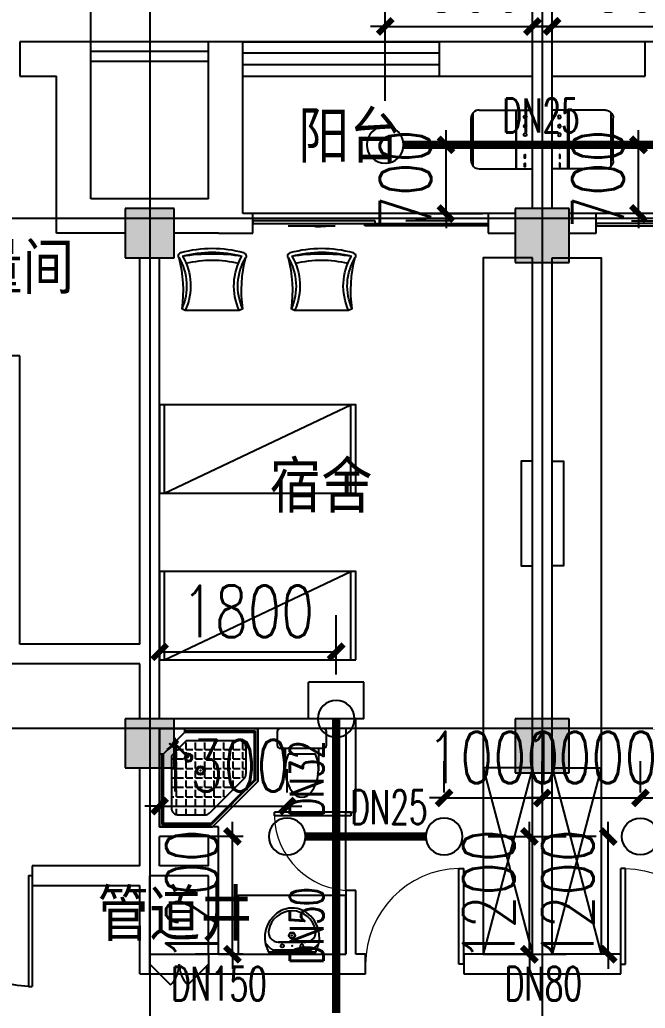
# Model space of a CAD drawing. Extents: x 0 to 2838408, y -923048 to 203859.
# Drawn here: x 2774638 to 2781013, y -199542 to -189467 of the extents above; entities that cross this region are included whole.
import ezdxf

# ---------------------------------------------------------------- set-up
doc = ezdxf.new("R2010")
doc.units = 0
doc.header["$LTSCALE"] = 1000
for name, color, linetype in [('A-Fixt', 81, 'Continuous'), ('CLAYER', 7, 'Continuous'), ('COLUMN', 9, 'Continuous'), ('DOOR_FIRE', 4, 'Continuous'), ('DOTE', 8, 'Continuous'), ('E2-栏杆', 92, 'Continuous'), ('E2-楼梯、坡道', 52, 'Continuous'), ('EQUIP_喷头', 7, 'Continuous'), ('GROUND', 2, 'Continuous'), ('PIPE-喷淋', 6, 'Continuous'), ('PUB_HATCH', 8, 'Continuous'), ('PUB_TEXT', 7, 'Continuous'), ('TEXT_喷淋', 7, 'Continuous'), ('TWT_DIM', 3, 'Continuous'), ('WALL', 9, 'Continuous'), ('WINDOW', 4, 'Continuous'), ('XREF', 8, 'Continuous'), ('洁具', 213, 'Continuous'), ('配景', 3, 'Continuous')]:
    doc.layers.add(name, color=color, linetype=linetype)
doc.styles.add('_TCH_DIM_T3', font='SIMPLEX', dxfattribs={"width": 0.75, "bigfont": 'HZTXT'})
doc.styles.add('_TWT_PIPEDN', font='SIMPLEX', dxfattribs={"width": 0.8, "height": 2.3, "bigfont": 'HZTXT'})
doc.styles.get("Standard").update_dxf_attribs({"font": 'geniso.shx', "bigfont": 'hztxt.shx'})
doc.dimstyles.new('_TWT_ARCH&&150', dxfattribs={"dimtxt": 525, "dimasz": 150, "dimexe": 375, "dimexo": 450, "dimgap": 150, "dimtad": 1, "dimdec": 0, "dimzin": 0, "dimdsep": 46, "dimtxsty": '_TCH_DIM_T3', "dimblk": 'ARCHTICK', "dimcen": 0.09, "dimclrt": 7, "dimazin": 2, "dimtfac": 1, "dimtdec": 0, "dimtix": 1, "dimtmove": 2, "dimatfit": 3, "dimfxl": 1, "dimtolj": 1, "dimtzin": 0, "dimarcsym": 0})

# ---------------------------------------------------------------- blocks, each defined once
blk = doc.blocks.new('1F平面-CAD导入_dwg_Drawing4_t3_dwg_$plan$00001613-474159-1F-927810-1F')
at = {"layer": '洁具'}
for p, q in [((-30, 250), (-170, 250)), ((-200, 170), (-430, 170)), ((-260, -140), (-260, 140)), ((-200, -170), (-200, -220)), ((-170, -250), (-30, -250))]:
    blk.add_line(p, q, dxfattribs=at)
for points in [[(-200, 220), (-200, 170), (-200, -170), (-430, -170)], [(0, -220), (0, 220)]]:
    blk.add_lwpolyline(points, dxfattribs=at)
for centre, radius, start, end in [((-170, 220), 30, 90, 180), ((-30, 220), 30, 0, 90), ((-413, -227), 398, 67.4505, 126.6381), ((-590, 0), 110, 123.4509, 236.5491), ((-413, 227), 398, 233.3619, 292.5495), ((-170, -220), 30, 180, 270), ((-30, -220), 30, 270, 0)]:
    blk.add_arc(centre, radius, start, end, dxfattribs=at)
blk = doc.blocks.new('$lvtry$00000169')
at = {"color": 0}
for p, q in [((259, -36), (259, 0)), ((259, -36), (36, -259)), ((259, -24), (976, -24)), ((259, -36), (964, -36)), ((964, -36), (976, -24)), ((964, -36), (964, -525)), ((976, -24), (976, -530)), ((276, -120), (120, -276)), ((144, -151), (291, -298)), ((151, -144), (298, -291)), ((270, -213), (270, -143)), ((276, -120), (808, -120)), ((366, -213), (366, -143)), ((462, -213), (462, -143)), ((558, -213), (558, -143)), ((655, -213), (655, -143)), ((751, -213), (751, -143)), ((847, -213), (847, -143)), ((880, -192), (880, -460)), ((36, -259), (0, -259)), ((24, -259), (24, -976)), ((36, -259), (36, -964)), ((120, -276), (120, -808)), ((173, -309), (173, -239)), ((183, -213), (205, -213)), ((220, -213), (243, -213)), ((270, -213), (340, -213)), ((270, -263), (270, -239)), ((366, -213), (436, -213)), ((366, -309), (366, -239)), ((462, -213), (532, -213)), ((462, -309), (462, -239)), ((558, -213), (628, -213)), ((558, -309), (558, -239)), ((655, -213), (725, -213)), ((655, -309), (655, -239)), ((751, -213), (821, -213)), ((751, -309), (751, -239)), ((847, -213), (880, -213)), ((847, -309), (847, -239)), ((120, -309), (147, -309)), ((173, -309), (243, -309)), ((173, -405), (173, -335)), ((270, -405), (270, -335)), ((334, -309), (340, -309)), ((366, -309), (436, -309)), ((366, -405), (366, -335)), ((462, -309), (532, -309)), ((462, -405), (462, -335)), ((558, -309), (628, -309)), ((558, -405), (558, -335)), ((655, -309), (725, -309)), ((655, -405), (655, -335)), ((751, -309), (821, -309)), ((751, -405), (751, -335)), ((847, -309), (880, -309)), ((847, -405), (847, -335)), ((120, -405), (147, -405)), ((120, -501), (147, -501)), ((173, -405), (243, -405)), ((173, -501), (173, -431)), ((173, -501), (243, -501)), ((270, -405), (340, -405)), ((270, -501), (270, -431)), ((270, -501), (340, -501)), ((366, -405), (379, -405)), ((366, -501), (366, -431)), ((366, -501), (436, -501)), ((462, -405), (532, -405)), ((462, -501), (462, -431)), ((462, -501), (532, -501)), ((558, -405), (628, -405)), ((558, -501), (558, -431)), ((558, -501), (628, -501)), ((655, -405), (725, -405)), ((655, -501), (655, -431)), ((655, -501), (725, -501)), ((751, -405), (821, -405)), ((751, -501), (751, -431)), ((751, -501), (821, -501)), ((847, -405), (880, -405)), ((847, -501), (847, -431)), ((847, -501), (867, -501)), ((120, -598), (147, -598)), ((173, -598), (173, -528)), ((173, -598), (243, -598)), ((270, -598), (270, -528)), ((270, -598), (340, -598)), ((366, -598), (366, -528)), ((366, -598), (436, -598)), ((462, -598), (462, -528)), ((462, -598), (532, -598)), ((859, -511), (511, -859)), ((964, -525), (525, -964)), ((976, -530), (530, -976)), ((558, -598), (558, -528)), ((558, -598), (628, -598)), ((655, -598), (655, -528)), ((655, -598), (725, -598)), ((751, -598), (751, -528)), ((751, -598), (773, -598)), ((964, -525), (976, -530)), ((120, -694), (147, -694)), ((173, -694), (173, -624)), ((173, -694), (243, -694)), ((270, -694), (270, -624)), ((270, -694), (340, -694)), ((366, -694), (366, -624)), ((366, -694), (436, -694)), ((462, -694), (462, -624)), ((462, -694), (532, -694)), ((558, -694), (558, -624)), ((558, -694), (628, -694)), ((655, -694), (655, -624)), ((655, -694), (676, -694)), ((120, -790), (147, -790)), ((173, -790), (173, -720)), ((173, -790), (243, -790)), ((270, -790), (270, -720)), ((270, -790), (340, -790)), ((366, -790), (366, -720)), ((366, -790), (436, -790)), ((462, -790), (462, -720)), ((462, -790), (532, -790)), ((558, -790), (558, -720)), ((558, -790), (580, -790)), ((173, -878), (173, -816)), ((192, -880), (460, -880)), ((270, -880), (270, -816)), ((366, -880), (366, -816)), ((462, -880), (462, -816)), ((36, -964), (24, -976)), ((24, -976), (530, -976)), ((36, -964), (525, -964)), ((525, -964), (530, -976))]:
    blk.add_line(p, q, dxfattribs=at)
blk.add_lwpolyline([(0, 0), (0, -1000), (540, -1000), (1000, -540), (1000, 0)], close=True)
for points in [[(0, 0), (0, -1000)], [(0, 0), (1000, 0)], [(1000, 0), (1000, -540)], [(136, -190), (148, -178), (132, -162), (121, -174)], [(190, -136), (178, -148), (162, -132), (174, -121)], [(1000, -540), (540, -1000)], [(0, -1000), (540, -1000)]]:
    blk.add_lwpolyline(points, close=True, dxfattribs=at)
for radius in [43.8, 31.1]:
    blk.add_circle((416, -428), radius, dxfattribs=at)
for centre, radius, start, end in [((808, -192), 72, 0, 90), ((296, -296), 40.6, 142.583, 128.4197), ((296, -296), 28.6, 145.828, 125.6599), ((808, -460), 72, 315, 0), ((192, -808), 72, 180, 270), ((460, -808), 72, 270, 315)]:
    blk.add_arc(centre, radius, start, end, dxfattribs=at)
for p in [(103, -156, 0), (156, -102, 0), (416, -428, 0)]:
    blk.add_point(p, dxfattribs=at)
blk = doc.blocks.new('$lvtry$00000178')
at = {"color": 0}
for p, q in [((-238, 0), (238, 0)), ((-214, -36), (-272, -91)), ((-180, -23), (180, -23)), ((216, -37), (268, -91)), ((-142, -105), (140, -105)), ((140, -105), (-142, -105))]:
    blk.add_line(p, q, dxfattribs=at)
blk.add_lwpolyline([(-104, -430, 0.224698), (110, -425, 0.348046), (269, -79), (239, 0), (-241, 0), (-271, -79, 0.356844)], format="xyb", close=True, dxfattribs=at)
for centre, radius in [((-100, -65), 16.3), ((100, -65), 16.3), ((1, -172), 31.6)]:
    blk.add_circle(centre, radius, dxfattribs=at)
at = {"color": 0, "lineweight": 13}
blk.add_circle((1, -172), 23, dxfattribs=at)
at = {"color": 0}
for centre, radius, start, end in [((-180, -73), 50, 90, 133.181), ((180, -73), 50, 44.5607, 90), ((-142, -205), 100, 90, 190.5602), ((140, -205), 100, 349.4398, 90), ((-1, -179), 243, 190.5602, 349.4398)]:
    blk.add_arc(centre, radius, start, end, dxfattribs=at)
for p in [(0, -65), (1, -172)]:
    blk.add_point(p, dxfattribs=at)
blk = doc.blocks.new('A$C70365C93')
at = {"layer": '洁具'}
blk.add_lwpolyline([(-1900, 2300), (-1900, 1700), (-800, 1700), (-800, 2300)], close=True, dxfattribs=at)
blk.add_blockref('$lvtry$00000178', (-1350, 2280), dxfattribs=at)
at = {"layer": '洁具', "rotation": 180}
blk.add_blockref('$lvtry$00000169', (0, 0), dxfattribs=at)
at = {"layer": '洁具', "extrusion": (0, 0, -1), "xscale": -1, "zscale": -1, "rotation": 90}
blk.add_blockref('1F平面-CAD导入_dwg_Drawing4_t3_dwg_$plan$00001613-474159-1F-927810-1F', (1450, 0), dxfattribs=at)
blk = doc.blocks.new('单人床')
at = {"layer": 'A-Fixt'}
for p, q in [((47774, 13973), (48674, 13973)), ((47774, 12073), (48674, 13973)), ((47774, 12073), (48674, 12073))]:
    blk.add_line(p, q, dxfattribs=at)
blk.add_lwpolyline([(47774, 14023), (48674, 14023), (48674, 12023), (47774, 12023), (47774, 14023)], dxfattribs=at)
blk = doc.blocks.new('CH_AP01')
for p, q in [((-311, 17), (-275, 0)), ((-275, 0), (275, 0)), ((275, 0), (311, 17))]:
    blk.add_line(p, q)
for centre, radius, start, end in [((0, -579), 1213, 74.7104, 105.2896), ((-307, 555), 37.8, 100.1859, 202.8359), ((-1658, 202), 1360, 352.1659, 14.4283), ((-824, 250), 563, 335.5038, 31.0903), ((0, -579), 1173, 75.0287, 104.9713), ((0, -1278), 1857, 80.611, 99.389), ((-824, 250), 603, 335.5038, 30.2691), ((0, -579), 1093, 75.8767, 104.1233), ((824, 250), 603, 149.7309, 204.4962), ((824, 250), 563, 148.9097, 204.4962), ((1658, 202), 1360, 165.5717, 187.8341), ((307, 555), 37.8, 337.1641, 79.8141)]:
    blk.add_arc(centre, radius, start, end)
blk = doc.blocks.new('A$C61295E98')
at = {"color": 3}
for p, q in [((544, 598), (0, 598)), ((0, 598), (0, 0)), ((161, 598), (161, 0)), ((170, 0), (170, 598)), ((603, 572), (603, 26)), ((624, 518), (624, 80)), ((544, 0), (0, 0))]:
    blk.add_line(p, q, dxfattribs=at)
for points in [[(82, 540), (75, 540), (75, 577), (82, 577)], [(82, 453), (75, 453), (75, 490), (82, 490)], [(82, 353), (75, 353), (75, 389), (82, 389)]]:
    blk.add_lwpolyline(points, close=True, dxfattribs=at)
for centre in [(74, 250), (74, 164), (74, 71)]:
    blk.add_circle(centre, 15.7, dxfattribs=at)
for centre, start, end in [((544, 518), 360, 90), ((544, 80), 270, 0)]:
    blk.add_arc(centre, 80, start, end, dxfattribs=at)
blk = doc.blocks.new('宿舍')
at = {"layer": 'A-Fixt'}
for p, q in [((47854, 13802), (48354, 15702)), ((48354, 13802), (47854, 15702)), ((47854, 13802), (48354, 13802))]:
    blk.add_line(p, q, dxfattribs=at)
for points in [[(47854, 8602), (48354, 8602), (48354, 15702), (47854, 15702)], [(47854, 10676), (47970, 10676), (47970, 11743), (47854, 11743)]]:
    blk.add_lwpolyline(points, close=True, dxfattribs=at)
at = {"xscale": -1, "rotation": 90}
for p in [(63677, 60475), (63677, 58775)]:
    blk.add_blockref('单人床', p, dxfattribs=at)
at = {"layer": 'A-Fixt', "xscale": -1, "rotation": 180}
for p in [(50002, 9140), (51117, 9140)]:
    blk.add_blockref('CH_AP01', p, dxfattribs=at)
at = {"layer": '配景', "color": 252}
blk.add_blockref('A$C61295E98', (47854, 7097), dxfattribs=at)
blk = doc.blocks.new('$DorLib2D$00000116')
at = {"color": 0}
for p, q in [((-0.5, 0), (-0.146, 0.354)), ((0.5, 0), (0.146, 0.354))]:
    blk.add_line(p, q, dxfattribs=at)
for centre, start, end in [((-0.5, 0), 0, 45), ((0.5, 0), 135, 180)]:
    blk.add_arc(centre, 0.5, start, end, dxfattribs=at)
blk = doc.blocks.new('$WINLIB2D$00000001')
at = {"color": 0}
for points in [[(-0.5, 0.5), (-0.5, -0.5)], [(-0.5, 0.5), (0.5, 0.5)], [(0.5, -0.5), (0.5, 0.5)], [(0.5, 0.1667), (-0.5, 0.1667)], [(0.5, -0.1667), (-0.5, -0.1667)], [(-0.5, -0.5), (0.5, -0.5)]]:
    blk.add_lwpolyline(points, dxfattribs=at)
blk = doc.blocks.new('$DorLib2D$00000131')
at = {"color": 0, "linetype": 'Continuous'}
for p, q in [((0.15, 0.125), (0.2319, 0.1973)), ((0.2319, 0.1973), (0.2319, 0.125)), ((-0.5, 0.125), (-0.5, 0)), ((0.0192, 0.125), (-0.5, 0.125)), ((0.0192, 0), (0.0192, 0.125)), ((0.35, 0.125), (0.15, 0.125)), ((-0.5, 0), (0.0192, 0)), ((-0.024, 0), (0.5, 0)), ((-0.024, -0.125), (-0.024, 0)), ((0.5, 0), (0.5, -0.125)), ((-0.35, -0.125), (-0.15, -0.125)), ((-0.2319, -0.1973), (-0.2319, -0.125)), ((-0.15, -0.125), (-0.2319, -0.1973)), ((0.5, -0.125), (-0.024, -0.125))]:
    blk.add_line(p, q, dxfattribs=at)
blk = doc.blocks.new('$DorLib2D$00000001')
for p, q in [((0.45, 0.975), (0.5, 0.975)), ((0.45, 0), (0.45, 0.975)), ((0.5, 0), (0.5, 0.975)), ((0.5, 0), (0.45, 0))]:
    blk.add_line(p, q)
at = {"lineweight": 13}
blk.add_arc((0.475, 0), 0.975, 91.4693, 180, dxfattribs=at)
blk = doc.blocks.new('$DorLib2D$00000225')
at = {"color": 0}
for p, q in [((0.475, -0.0014), (0.475, 0.7521)), ((0.475, 0.7521), (0.5, 0.7521)), ((0.5, -0.0014), (0.5, 0.7521)), ((-0.5, 0), (-0.5, 0.252)), ((-0.475, 0.252), (-0.5, 0.252)), ((-0.475, 0), (-0.475, 0.252)), ((-0.475, 0), (-0.5, 0)), ((0.475, -0.0014), (0.5, -0.0014))]:
    blk.add_line(p, q, dxfattribs=at)
for centre, radius, start, end in [((0.5046, -0.0019), 0.7546, 92.24927, 179.72377), ((-0.5008, 0.0026), 0.2508, 359.78987, 84.09744)]:
    blk.add_arc(centre, radius, start, end, dxfattribs=at)
blk = doc.blocks.new('1F1')
at = {"layer": 'PUB_HATCH'}
for points in [[(2440166.7, -191392.2), (2439666.7, -191392.2), (2439666.7, -191892.2), (2440166.7, -191892.2)], [(2444191.7, -191392.2), (2443641.7, -191392.2), (2443641.7, -191942.2), (2444191.7, -191942.2)], [(2440166.7, -196592.2), (2439666.7, -196592.2), (2439666.7, -197092.2), (2440166.7, -197092.2)], [(2444191.7, -196592.2), (2443641.7, -196592.2), (2443641.7, -197142.2), (2444191.7, -197142.2)]]:
    blk.add_hatch(color=256, dxfattribs=at).paths.add_polyline_path(points)
at = {"layer": 'COLUMN'}
for p, q in [((2440166.7, -191392.2), (2439666.7, -191392.2)), ((2439666.7, -191392.2), (2439666.7, -191892.2)), ((2440166.7, -191892.2), (2440166.7, -191392.2)), ((2444191.7, -191392.2), (2443641.7, -191392.2)), ((2443641.7, -191392.2), (2443641.7, -191942.2)), ((2444191.7, -191942.2), (2444191.7, -191392.2)), ((2439666.7, -191892.2), (2440166.7, -191892.2)), ((2443641.7, -191942.2), (2444191.7, -191942.2)), ((2440166.7, -196592.2), (2439666.7, -196592.2)), ((2439666.7, -196592.2), (2439666.7, -197092.2)), ((2440166.7, -197092.2), (2440166.7, -196592.2)), ((2444191.7, -196592.2), (2443641.7, -196592.2)), ((2443641.7, -196592.2), (2443641.7, -197142.2)), ((2444191.7, -197142.2), (2444191.7, -196592.2)), ((2439666.7, -197092.2), (2440166.7, -197092.2)), ((2443641.7, -197142.2), (2444191.7, -197142.2))]:
    blk.add_line(p, q, dxfattribs=at)
at = {"layer": 'DOOR_FIRE'}
for p, q in [((2439916.7, -198992.2), (2440516.7, -198992.2)), ((2439916.7, -199192.2), (2440516.7, -199192.2))]:
    blk.add_line(p, q, dxfattribs=at)
at = {"layer": 'DOTE'}
for p, q in [((2439916.7, -187892.2), (2439916.7, -271092.2)), ((2443916.7, -187892.2), (2443916.7, -271092.2)), ((2453916.7, -191492.2), (2343216.7, -191492.2)), ((2453916.7, -196692.2), (2343216.7, -196692.2))]:
    blk.add_line(p, q, dxfattribs=at)
at = {"layer": 'E2-栏杆'}
for points in [[(2440516.7, -189792.2), (2439316.7, -189792.2)], [(2440516.7, -189892.2), (2439316.7, -189892.2)]]:
    blk.add_lwpolyline(points, dxfattribs=at)
at = {"layer": 'E2-楼梯、坡道'}
blk.add_lwpolyline([(2439316.7, -189692.2), (2439316.7, -188192.2), (2436359.3, -188192.2), (2436359.3, -189692.2)], dxfattribs=at)
at = {"layer": 'GROUND'}
for p, q in [((2439316.7, -189692.2), (2439316.7, -188492.2)), ((2452116.7, -189692.2), (2439316.7, -189692.2))]:
    blk.add_line(p, q, dxfattribs=at)
at = {"layer": 'WALL'}
for p, q in [((2439316.7, -189692.2), (2438591.7, -189692.2)), ((2438591.7, -189692.2), (2438591.7, -190042.2)), ((2439316.7, -191292.2), (2439316.7, -189692.2)), ((2440866.7, -189692.2), (2440516.7, -189692.2)), ((2440516.7, -191292.2), (2440516.7, -189692.2)), ((2440866.7, -190042.2), (2440866.7, -189692.2)), ((2443916.7, -189692.2), (2442866.7, -189692.2)), ((2442866.7, -189692.2), (2442866.7, -190042.2)), ((2444966.7, -189692.2), (2443916.7, -189692.2)), ((2444966.7, -190042.2), (2444966.7, -189692.2)), ((2438591.7, -190042.2), (2438966.7, -190042.2)), ((2438966.7, -191642.2), (2438966.7, -190042.2)), ((2440866.7, -191442.2), (2440866.7, -190042.2)), ((2442866.7, -190042.2), (2443816.7, -190042.2)), ((2443816.7, -191392.2), (2443816.7, -190042.2)), ((2444016.7, -190042.2), (2444966.7, -190042.2)), ((2444016.7, -191392.2), (2444016.7, -190042.2)), ((2439916.7, -191292.2), (2439316.7, -191292.2)), ((2440516.7, -191292.2), (2439916.7, -191292.2)), ((2440966.7, -191442.2), (2440866.7, -191442.2)), ((2440966.7, -191642.2), (2440966.7, -191442.2)), ((2443641.7, -191442.2), (2443366.7, -191442.2)), ((2443366.7, -191442.2), (2443366.7, -191642.2)), ((2444466.7, -191442.2), (2444191.7, -191442.2)), ((2444466.7, -191642.2), (2444466.7, -191442.2)), ((2439666.7, -191642.2), (2438966.7, -191642.2)), ((2440616.7, -191642.2), (2440166.7, -191642.2)), ((2440616.7, -191642.2), (2440966.7, -191642.2)), ((2443366.7, -191642.2), (2443641.7, -191642.2)), ((2444191.7, -191642.2), (2444466.7, -191642.2)), ((2439816.7, -195832.2), (2439816.7, -191892.2)), ((2440016.7, -195932.2), (2440016.7, -191892.2)), ((2443816.7, -196592.2), (2443816.7, -191942.2)), ((2444016.7, -196592.2), (2444016.7, -191942.2)), ((2438591.7, -192892.2), (2436966.7, -192892.2)), ((2438591.7, -195832.2), (2438591.7, -192892.2)), ((2439816.7, -195832.2), (2438591.7, -195832.2)), ((2440016.7, -196592.2), (2440016.7, -195932.2)), ((2439816.7, -196032.2), (2438391.7, -196032.2)), ((2439816.7, -196592.2), (2439816.7, -196032.2)), ((2442016.7, -196592.2), (2440166.7, -196592.2)), ((2442016.7, -197542.2), (2442016.7, -196592.2)), ((2441916.7, -196692.2), (2440166.7, -196692.2)), ((2441916.7, -196692.2), (2441916.7, -197542.2)), ((2439816.7, -197792.2), (2439816.7, -197092.2)), ((2440016.7, -197692.2), (2440016.7, -197092.2)), ((2443816.7, -198992.2), (2443816.7, -197142.2)), ((2444016.7, -198992.2), (2444016.7, -197142.2)), ((2441916.7, -197542.2), (2442016.7, -197542.2)), ((2440616.7, -197692.2), (2440016.7, -197692.2)), ((2440616.7, -198192.2), (2440616.7, -197692.2)), ((2439816.7, -198092.2), (2439816.7, -197792.2)), ((2440016.7, -198092.2), (2440016.7, -197792.2)), ((2440516.7, -197792.2), (2440016.7, -197792.2)), ((2440516.7, -198092.2), (2440516.7, -197792.2)), ((2439816.7, -198092.2), (2438716.7, -198092.2)), ((2438716.7, -198092.2), (2438716.7, -198292.2)), ((2440516.7, -198092.2), (2440016.7, -198092.2)), ((2439916.7, -198992.2), (2439916.7, -198192.2)), ((2440516.7, -198192.2), (2439916.7, -198192.2)), ((2440516.7, -198992.2), (2440516.7, -198192.2)), ((2440616.7, -198992.2), (2440616.7, -198192.2)), ((2438716.7, -198292.2), (2439816.7, -198292.2)), ((2439816.7, -199192.2), (2439816.7, -198292.2)), ((2442016.7, -198342.2), (2441916.7, -198342.2)), ((2441916.7, -198342.2), (2441916.7, -198992.2)), ((2442016.7, -198992.2), (2442016.7, -198342.2)), ((2439916.7, -199192.2), (2439916.7, -198992.2)), ((2440516.7, -198992.2), (2440516.7, -199192.2)), ((2440616.7, -198992.2), (2441916.7, -198992.2)), ((2442116.7, -198992.2), (2442016.7, -198992.2)), ((2442116.7, -199192.2), (2442116.7, -198992.2)), ((2443816.7, -198992.2), (2443116.7, -198992.2)), ((2443116.7, -198992.2), (2443116.7, -199192.2)), ((2444716.7, -198992.2), (2444016.7, -198992.2)), ((2444716.7, -199192.2), (2444716.7, -198992.2)), ((2439816.7, -199192.2), (2439916.7, -199192.2)), ((2440516.7, -199192.2), (2440616.7, -199192.2)), ((2440616.7, -199192.2), (2442016.7, -199192.2)), ((2442016.7, -199192.2), (2442116.7, -199192.2)), ((2443116.7, -199192.2), (2443916.7, -199192.2)), ((2443916.7, -199192.2), (2444716.7, -199192.2))]:
    blk.add_line(p, q, dxfattribs=at)
at = {"layer": 'WINDOW'}
for p, q in [((2443366.7, -191442.2), (2440966.7, -191442.2)), ((2446866.7, -191442.2), (2444466.7, -191442.2)), ((2441916.7, -198342.2), (2441916.7, -197542.2))]:
    blk.add_line(p, q, dxfattribs=at)
at = {"rotation": 180}
for name, p in [('宿舍', (2491670.6, -183290.5)), ('A$C70365C93', (2440016.7, -196692.2))]:
    blk.add_blockref(name, p, dxfattribs=at)
at = {"xscale": -1, "rotation": 180}
blk.add_blockref('宿舍', (2396162.9, -183290.5), dxfattribs=at)
at = {"layer": 'DOOR_FIRE', "xscale": -1500, "yscale": 1500, "zscale": 200, "rotation": 180}
blk.add_blockref('$DorLib2D$00000225', (2437966.7, -198192.2), dxfattribs=at)
at = {"layer": 'DOOR_FIRE', "xscale": -600, "yscale": -600, "zscale": 200}
blk.add_blockref('$DorLib2D$00000116', (2440216.7, -199092.2), dxfattribs=at)
at = {"layer": 'WINDOW'}
for name, p, xscale, yscale, zscale, rotation in [('$WINLIB2D$00000001', (2441866.7, -189867.2), -2000, 350, -2000, 180), ('$DorLib2D$00000131', (2442166.7, -191542.2), -2400, -200, -2400, 180), ('$DorLib2D$00000131', (2445666.7, -191542.2), 2400, -200, 2400, 180), ('$DorLib2D$00000001', (2441966.7, -197942.2), 800, 800, 800, 90)]:
    blk.add_blockref(name, p, dxfattribs=dict(at, xscale=xscale, yscale=yscale, zscale=zscale, rotation=rotation))
at = {"layer": 'WINDOW', "yscale": 1000}
for p, xscale, zscale in [((2442616.7, -199092.2), 1000, 1000), ((2445216.7, -199092.2), -1000, -1000)]:
    blk.add_blockref('$DorLib2D$00000001', p, dxfattribs=dict(at, xscale=xscale, zscale=zscale))
at = {"layer": 'CLAYER'}
for s, p in [('热计量间', (2437044.6, -192262.4)), ('管道井', (2439384.2, -198855.2))]:
    blk.add_text(s, height=525, dxfattribs=at).set_placement(p)
at = {"layer": 'PUB_TEXT'}
for s, p in [('阳台', (2441427.8, -190924.1)), ('宿舍', (2441137.9, -194491.9))]:
    blk.add_text(s, height=525, dxfattribs=at).set_placement(p)
blk = doc.blocks.new('_ArchTick')
at = {"color": 0, "linetype": 'ByBlock', "const_width": 0.4}
blk.add_lwpolyline([(-0.5, -0.5), (0.5, 0.5)], dxfattribs=at)
blk = doc.blocks.new('*D1282')
at = {"layer": 'Defpoints', "color": 0, "linetype": 'ByBlock', "transparency": 16777216}
for p in [(2777363, -197482), (2776063, -197792), (2777363, -197792)]:
    blk.add_point(p, dxfattribs=at)
at = {"layer": 'TWT_DIM', "color": 0, "linetype": 'ByBlock', "lineweight": -2, "transparency": 16777216}
for p, q in [((2776063, -197342), (2776063, -197107)), ((2777363, -197342), (2777363, -197107)), ((2776063, -197482), (2775913, -197482)), ((2776063, -197482), (2777363, -197482)), ((2777363, -197482), (2777513, -197482))]:
    blk.add_line(p, q, dxfattribs=at)
at = {"layer": 'TWT_DIM', "color": 0, "linetype": 'ByBlock', "lineweight": -2, "transparency": 16777216, "xscale": 150, "yscale": 150, "zscale": 150}
blk.add_blockref('_ArchTick', (2776063, -197482), dxfattribs=at)
at = {"layer": 'TWT_DIM', "color": 0, "linetype": 'ByBlock', "lineweight": -2, "transparency": 16777216, "xscale": 150, "yscale": 150, "zscale": 150, "rotation": 180}
blk.add_blockref('_ArchTick', (2777363, -197482), dxfattribs=at)
at = {"layer": 'TWT_DIM', "color": 7, "linetype": 'ByBlock', "transparency": 16777216, "insert": (2776713, -197070), "char_height": 525, "attachment_point": 5, "style": '_TCH_DIM_T3'}
blk.add_mtext('\\A1;1300', dxfattribs=at)
blk = doc.blocks.new('*D1283')
at = {"layer": 'Defpoints', "color": 0, "linetype": 'ByBlock', "transparency": 16777216}
for p in [(2777863, -195910), (2776063, -196592), (2777863, -196592)]:
    blk.add_point(p, dxfattribs=at)
at = {"layer": 'TWT_DIM', "color": 0, "linetype": 'ByBlock', "lineweight": -2, "transparency": 16777216}
for p, q in [((2776063, -196142), (2776063, -195535)), ((2777863, -196142), (2777863, -195535)), ((2776063, -195910), (2777863, -195910))]:
    blk.add_line(p, q, dxfattribs=at)
at = {"layer": 'TWT_DIM', "color": 0, "linetype": 'ByBlock', "lineweight": -2, "transparency": 16777216, "xscale": 150, "yscale": 150, "zscale": 150, "rotation": 180}
blk.add_blockref('_ArchTick', (2776063, -195910), dxfattribs=at)
at = {"layer": 'TWT_DIM', "color": 0, "linetype": 'ByBlock', "lineweight": -2, "transparency": 16777216, "xscale": 150, "yscale": 150, "zscale": 150}
blk.add_blockref('_ArchTick', (2777863, -195910), dxfattribs=at)
at = {"layer": 'TWT_DIM', "color": 7, "linetype": 'ByBlock', "transparency": 16777216, "insert": (2776963, -195497), "char_height": 525, "attachment_point": 5, "style": '_TCH_DIM_T3'}
blk.add_mtext('\\A1;1800', dxfattribs=at)
blk = doc.blocks.new('*D1284')
at = {"layer": 'Defpoints', "color": 0, "linetype": 'ByBlock', "transparency": 16777216}
for p in [(2779963, -197399), (2778963, -197792), (2779963, -197792)]:
    blk.add_point(p, dxfattribs=at)
at = {"layer": 'TWT_DIM', "color": 0, "linetype": 'ByBlock', "lineweight": -2, "transparency": 16777216}
for p, q in [((2778963, -197342), (2778963, -197024)), ((2779963, -197342), (2779963, -197024)), ((2778963, -197399), (2778813, -197399)), ((2778963, -197399), (2779963, -197399)), ((2779963, -197399), (2780113, -197399))]:
    blk.add_line(p, q, dxfattribs=at)
at = {"layer": 'TWT_DIM', "color": 0, "linetype": 'ByBlock', "lineweight": -2, "transparency": 16777216, "xscale": 150, "yscale": 150, "zscale": 150}
blk.add_blockref('_ArchTick', (2778963, -197399), dxfattribs=at)
at = {"layer": 'TWT_DIM', "color": 0, "linetype": 'ByBlock', "lineweight": -2, "transparency": 16777216, "xscale": 150, "yscale": 150, "zscale": 150, "rotation": 180}
blk.add_blockref('_ArchTick', (2779963, -197399), dxfattribs=at)
at = {"layer": 'TWT_DIM', "color": 7, "linetype": 'ByBlock', "transparency": 16777216, "insert": (2779463, -196986), "char_height": 525, "attachment_point": 5, "style": '_TCH_DIM_T3'}
blk.add_mtext('\\A1;1000', dxfattribs=at)
blk = doc.blocks.new('*D1285')
at = {"layer": 'Defpoints', "color": 0, "linetype": 'ByBlock', "transparency": 16777216}
for p in [(2776805, -197792), (2777363, -197792), (2777363, -198992)]:
    blk.add_point(p, dxfattribs=at)
at = {"layer": 'TWT_DIM', "color": 0, "linetype": 'ByBlock', "lineweight": -2, "transparency": 16777216}
for p, q in [((2776805, -197792), (2776805, -197642)), ((2776913, -197792), (2776430, -197792)), ((2776805, -198992), (2776805, -197792)), ((2776913, -198992), (2776430, -198992)), ((2776805, -198992), (2776805, -199142))]:
    blk.add_line(p, q, dxfattribs=at)
at = {"layer": 'TWT_DIM', "color": 0, "linetype": 'ByBlock', "lineweight": -2, "transparency": 16777216, "xscale": 150, "yscale": 150, "zscale": 150}
for p, rotation in [((2776805, -197792), 270), ((2776805, -198992), 90)]:
    blk.add_blockref('_ArchTick', p, dxfattribs=dict(at, rotation=rotation))
at = {"layer": 'TWT_DIM', "color": 7, "linetype": 'ByBlock', "transparency": 16777216, "insert": (2776392, -198392), "char_height": 525, "attachment_point": 5, "rotation": 90, "style": '_TCH_DIM_T3'}
blk.add_mtext('\\A1;1200', dxfattribs=at)
blk = doc.blocks.new('*D1286')
at = {"layer": 'Defpoints', "color": 0, "linetype": 'ByBlock', "transparency": 16777216}
for p in [(2778963, -197792), (2779832, -197792), (2778963, -198992)]:
    blk.add_point(p, dxfattribs=at)
at = {"layer": 'TWT_DIM', "color": 0, "linetype": 'ByBlock', "lineweight": -2, "transparency": 16777216}
for p, q in [((2779832, -197792), (2779832, -197642)), ((2779413, -197792), (2780207, -197792)), ((2779832, -198992), (2779832, -197792)), ((2779413, -198992), (2780207, -198992)), ((2779832, -198992), (2779832, -199142))]:
    blk.add_line(p, q, dxfattribs=at)
at = {"layer": 'TWT_DIM', "color": 0, "linetype": 'ByBlock', "lineweight": -2, "transparency": 16777216, "xscale": 150, "yscale": 150, "zscale": 150}
for p, rotation in [((2779832, -197792), 270), ((2779832, -198992), 90)]:
    blk.add_blockref('_ArchTick', p, dxfattribs=dict(at, rotation=rotation))
at = {"layer": 'TWT_DIM', "color": 7, "linetype": 'ByBlock', "transparency": 16777216, "insert": (2779419, -198392), "char_height": 525, "attachment_point": 5, "rotation": 90, "style": '_TCH_DIM_T3'}
blk.add_mtext('\\A1;1200', dxfattribs=at)
blk = doc.blocks.new('*D1287')
at = {"layer": 'Defpoints', "color": 0, "linetype": 'ByBlock', "transparency": 16777216}
for p in [(2779863, -189535), (2778363, -190742), (2779863, -190742)]:
    blk.add_point(p, dxfattribs=at)
at = {"layer": 'TWT_DIM', "color": 0, "linetype": 'ByBlock', "lineweight": -2, "transparency": 16777216}
for p, q in [((2778363, -190292), (2778363, -189160)), ((2779863, -190292), (2779863, -189160)), ((2778363, -189535), (2778213, -189535)), ((2778363, -189535), (2779863, -189535)), ((2779863, -189535), (2780013, -189535))]:
    blk.add_line(p, q, dxfattribs=at)
at = {"layer": 'TWT_DIM', "color": 0, "linetype": 'ByBlock', "lineweight": -2, "transparency": 16777216, "xscale": 150, "yscale": 150, "zscale": 150}
blk.add_blockref('_ArchTick', (2778363, -189535), dxfattribs=at)
at = {"layer": 'TWT_DIM', "color": 0, "linetype": 'ByBlock', "lineweight": -2, "transparency": 16777216, "xscale": 150, "yscale": 150, "zscale": 150, "rotation": 180}
blk.add_blockref('_ArchTick', (2779863, -189535), dxfattribs=at)
at = {"layer": 'TWT_DIM', "color": 7, "linetype": 'ByBlock', "transparency": 16777216, "insert": (2779113, -189122), "char_height": 525, "attachment_point": 5, "style": '_TCH_DIM_T3'}
blk.add_mtext('\\A1;1500', dxfattribs=at)
blk = doc.blocks.new('*D1288')
at = {"layer": 'Defpoints', "color": 0, "linetype": 'ByBlock', "transparency": 16777216}
for p in [(2778363, -190742), (2778982, -190742), (2778363, -191442)]:
    blk.add_point(p, dxfattribs=at)
at = {"layer": 'TWT_DIM', "color": 0, "linetype": 'ByBlock', "lineweight": -2, "transparency": 16777216}
for p, q in [((2778982, -190742), (2778982, -190592)), ((2778813, -190742), (2779357, -190742)), ((2778982, -191442), (2778982, -190742)), ((2778813, -191442), (2779357, -191442)), ((2778982, -191442), (2778982, -191592))]:
    blk.add_line(p, q, dxfattribs=at)
at = {"layer": 'TWT_DIM', "color": 0, "linetype": 'ByBlock', "lineweight": -2, "transparency": 16777216, "xscale": 150, "yscale": 150, "zscale": 150}
for p, rotation in [((2778982, -190742), 270), ((2778982, -191442), 90)]:
    blk.add_blockref('_ArchTick', p, dxfattribs=dict(at, rotation=rotation))
at = {"layer": 'TWT_DIM', "color": 7, "linetype": 'ByBlock', "transparency": 16777216, "insert": (2778569, -191092), "char_height": 525, "attachment_point": 5, "rotation": 90, "style": '_TCH_DIM_T3'}
blk.add_mtext('\\A1;700', dxfattribs=at)
blk = doc.blocks.new('*D1289')
at = {"layer": 'Defpoints', "color": 0, "linetype": 'ByBlock', "transparency": 16777216}
for p in [(2781563, -189535), (2780063, -190742), (2781563, -190742)]:
    blk.add_point(p, dxfattribs=at)
at = {"layer": 'TWT_DIM', "color": 0, "linetype": 'ByBlock', "lineweight": -2, "transparency": 16777216}
for p, q in [((2780063, -190292), (2780063, -189160)), ((2781563, -190292), (2781563, -189160)), ((2780063, -189535), (2779913, -189535)), ((2780063, -189535), (2781563, -189535)), ((2781563, -189535), (2781713, -189535))]:
    blk.add_line(p, q, dxfattribs=at)
at = {"layer": 'TWT_DIM', "color": 0, "linetype": 'ByBlock', "lineweight": -2, "transparency": 16777216, "xscale": 150, "yscale": 150, "zscale": 150}
blk.add_blockref('_ArchTick', (2780063, -189535), dxfattribs=at)
at = {"layer": 'TWT_DIM', "color": 0, "linetype": 'ByBlock', "lineweight": -2, "transparency": 16777216, "xscale": 150, "yscale": 150, "zscale": 150, "rotation": 180}
blk.add_blockref('_ArchTick', (2781563, -189535), dxfattribs=at)
at = {"layer": 'TWT_DIM', "color": 7, "linetype": 'ByBlock', "transparency": 16777216, "insert": (2780813, -189122), "char_height": 525, "attachment_point": 5, "style": '_TCH_DIM_T3'}
blk.add_mtext('\\A1;1500', dxfattribs=at)
blk = doc.blocks.new('*D1290')
at = {"layer": 'Defpoints', "color": 0, "linetype": 'ByBlock', "transparency": 16777216}
for p in [(2780944, -190742), (2781563, -190742), (2781563, -191442)]:
    blk.add_point(p, dxfattribs=at)
at = {"layer": 'TWT_DIM', "color": 0, "linetype": 'ByBlock', "lineweight": -2, "transparency": 16777216}
for p, q in [((2780944, -190742), (2780944, -190592)), ((2781113, -190742), (2780569, -190742)), ((2780944, -191442), (2780944, -190742)), ((2781113, -191442), (2780569, -191442)), ((2780944, -191442), (2780944, -191592))]:
    blk.add_line(p, q, dxfattribs=at)
at = {"layer": 'TWT_DIM', "color": 0, "linetype": 'ByBlock', "lineweight": -2, "transparency": 16777216, "xscale": 150, "yscale": 150, "zscale": 150}
for p, rotation in [((2780944, -190742), 270), ((2780944, -191442), 90)]:
    blk.add_blockref('_ArchTick', p, dxfattribs=dict(at, rotation=rotation))
at = {"layer": 'TWT_DIM', "color": 7, "linetype": 'ByBlock', "transparency": 16777216, "insert": (2780531, -191092), "char_height": 525, "attachment_point": 5, "rotation": 90, "style": '_TCH_DIM_T3'}
blk.add_mtext('\\A1;700', dxfattribs=at)
blk = doc.blocks.new('*D1300')
at = {"layer": 'Defpoints', "color": 0, "linetype": 'ByBlock', "transparency": 16777216}
for p in [(2780963, -197399), (2779963, -197792), (2780963, -197792)]:
    blk.add_point(p, dxfattribs=at)
at = {"layer": 'TWT_DIM', "color": 0, "linetype": 'ByBlock', "lineweight": -2, "transparency": 16777216}
for p, q in [((2779963, -197342), (2779963, -197024)), ((2780963, -197342), (2780963, -197024)), ((2779963, -197399), (2779813, -197399)), ((2779963, -197399), (2780963, -197399)), ((2780963, -197399), (2781113, -197399))]:
    blk.add_line(p, q, dxfattribs=at)
at = {"layer": 'TWT_DIM', "color": 0, "linetype": 'ByBlock', "lineweight": -2, "transparency": 16777216, "xscale": 150, "yscale": 150, "zscale": 150}
blk.add_blockref('_ArchTick', (2779963, -197399), dxfattribs=at)
at = {"layer": 'TWT_DIM', "color": 0, "linetype": 'ByBlock', "lineweight": -2, "transparency": 16777216, "xscale": 150, "yscale": 150, "zscale": 150, "rotation": 180}
blk.add_blockref('_ArchTick', (2780963, -197399), dxfattribs=at)
at = {"layer": 'TWT_DIM', "color": 7, "linetype": 'ByBlock', "transparency": 16777216, "insert": (2780463, -196986), "char_height": 525, "attachment_point": 5, "style": '_TCH_DIM_T3'}
blk.add_mtext('\\A1;1000', dxfattribs=at)
blk = doc.blocks.new('*D1302')
at = {"layer": 'Defpoints', "color": 0, "linetype": 'ByBlock', "transparency": 16777216}
for p in [(2780636, -197792), (2780963, -197792), (2780963, -198992)]:
    blk.add_point(p, dxfattribs=at)
at = {"layer": 'TWT_DIM', "color": 0, "linetype": 'ByBlock', "lineweight": -2, "transparency": 16777216}
for p, q in [((2780636, -197792), (2780636, -197642)), ((2780513, -197792), (2780261, -197792)), ((2780636, -198992), (2780636, -197792)), ((2780513, -198992), (2780261, -198992)), ((2780636, -198992), (2780636, -199142))]:
    blk.add_line(p, q, dxfattribs=at)
at = {"layer": 'TWT_DIM', "color": 0, "linetype": 'ByBlock', "lineweight": -2, "transparency": 16777216, "xscale": 150, "yscale": 150, "zscale": 150}
for p, rotation in [((2780636, -197792), 270), ((2780636, -198992), 90)]:
    blk.add_blockref('_ArchTick', p, dxfattribs=dict(at, rotation=rotation))
at = {"layer": 'TWT_DIM', "color": 7, "linetype": 'ByBlock', "transparency": 16777216, "insert": (2780224, -198392), "char_height": 525, "attachment_point": 5, "rotation": 90, "style": '_TCH_DIM_T3'}
blk.add_mtext('\\A1;1200', dxfattribs=at)
blk = doc.blocks.new('$TwtSys$00000125')
blk.add_circle((0, 0, 0), 1)
blk = doc.blocks.new('$TwtSys$00000131')
for p, q in [((-1.5, 0), (-1.5, 2)), ((-1.5, 2), (1.5, 2)), ((1.5, 0, 0), (1.5, 2, 0)), ((-1.5, 0), (-1, 0)), ((1, 0, 0), (1.5, 0, 0))]:
    blk.add_line(p, q)
blk.add_circle((0, 0), 1)

msp = doc.modelspace()

# ---------------------------------------------------------------- linework, layer by layer
at = {"layer": 'PIPE-喷淋', "linetype": 'ByBlock', "ltscale": 1.5, "const_width": 82.5}
for points in [[(2781375, -190742.2), (2778550, -190742.2)], [(2777862.5, -196592.2), (2777862.5, -197792.2)], [(2777550, -197792.2), (2777862.5, -197792.2)], [(2777862.5, -197792.2), (2777862.5, -199592.2)], [(2777862.5, -197792.2), (2778775, -197792.2)]]:
    msp.add_lwpolyline(points, dxfattribs=at)

# ---------------------------------------------------------------- block references
at = {"layer": 'EQUIP_喷头', "linetype": 'ByBlock', "xscale": 187.5, "yscale": -187.5, "zscale": 187.5, "rotation": 180}
for name, p in [('$TwtSys$00000125', (2778362.5, -190742.2)), ('$TwtSys$00000131', (2777862.5, -196592.2)), ('$TwtSys$00000125', (2777362.5, -197792.2)), ('$TwtSys$00000125', (2778962.5, -197792.2))]:
    msp.add_blockref(name, p, dxfattribs=at)
at = {"layer": 'EQUIP_喷头', "linetype": 'ByBlock', "xscale": 187.5, "yscale": 187.5, "zscale": 187.5}
msp.add_blockref('$TwtSys$00000125', (2780962.5, -197792.2), dxfattribs=at)
at = {"layer": 'XREF'}
msp.add_blockref('1F1', (336045.8, 0), dxfattribs=at)

# ---------------------------------------------------------------- texts
at = {"layer": 'TEXT_喷淋', "color": 251, "linetype": 'ByBlock', "style": '_TWT_PIPEDN', "width": 0.64}
for p in [(2779557.7, -190614.7), (2778007.7, -197664.7)]:
    msp.add_text('DN25', height=345, dxfattribs=at).set_placement(p)
for s, p in [('DN32', (2777735, -197597)), ('DN50', (2777735, -199097))]:
    msp.add_text(s, height=345, rotation=90, dxfattribs=at).set_placement(p)
at = {"layer": 'TEXT_喷淋', "linetype": 'ByBlock', "style": '_TWT_PIPEDN', "width": 0.64}
for s, p in [('DN150', (2776179.9, -199464.7)), ('DN80', (2779582.7, -199464.7))]:
    msp.add_text(s, height=345, dxfattribs=at).set_placement(p)

# ---------------------------------------------------------------- dimensions: what is measured, and where the dimension line sits
at = {"layer": 'TWT_DIM', "linetype": 'ByBlock'}
for p1, p2, distance, picture, middle in [((2778362.5, -190742.2), (2779862.5, -190742.2), 1207.4, '*D1287', (2779112.5, -189122.3)), ((2780062.5, -190742.2), (2781562.5, -190742.2), 1207.4, '*D1289', (2780812.5, -189122.3)), ((2778362.5, -191442.2), (2778362.5, -190742.2), -619, '*D1288', (2778569, -191092.2)), ((2781562.5, -191442.2), (2781562.5, -190742.2), 619, '*D1290', (2780531, -191092.2)), ((2776062.5, -196592.2), (2777862.5, -196592.2), 682.4, '*D1283', (2776962.5, -195497.3)), ((2778962.5, -197792.2), (2779962.5, -197792.2), 393.4, '*D1284', (2779462.5, -196986.3)), ((2779962.5, -197792.2), (2780962.5, -197792.2), 393.4, '*D1300', (2780462.5, -196986.3)), ((2776062.5, -197792.2), (2777362.5, -197792.2), 309.8, '*D1282', (2776712.5, -197069.9)), ((2777362.5, -198992.2), (2777362.5, -197792.2), 557.7, '*D1285', (2776392.3, -198392.2)), ((2778962.5, -198992.2), (2778962.5, -197792.2), -869.3, '*D1286', (2779419.3, -198392.2)), ((2780962.5, -198992.2), (2780962.5, -197792.2), 326.4, '*D1302', (2780223.7, -198392.2))]:
    dim = msp.add_aligned_dim(p1=p1, p2=p2, distance=distance, dimstyle='_TWT_ARCH&&150', dxfattribs=at)
    dim.commit()
    dim.dimension.update_dxf_attribs({"geometry": picture, "text_midpoint": middle})

doc.saveas('drawing.dxf')
